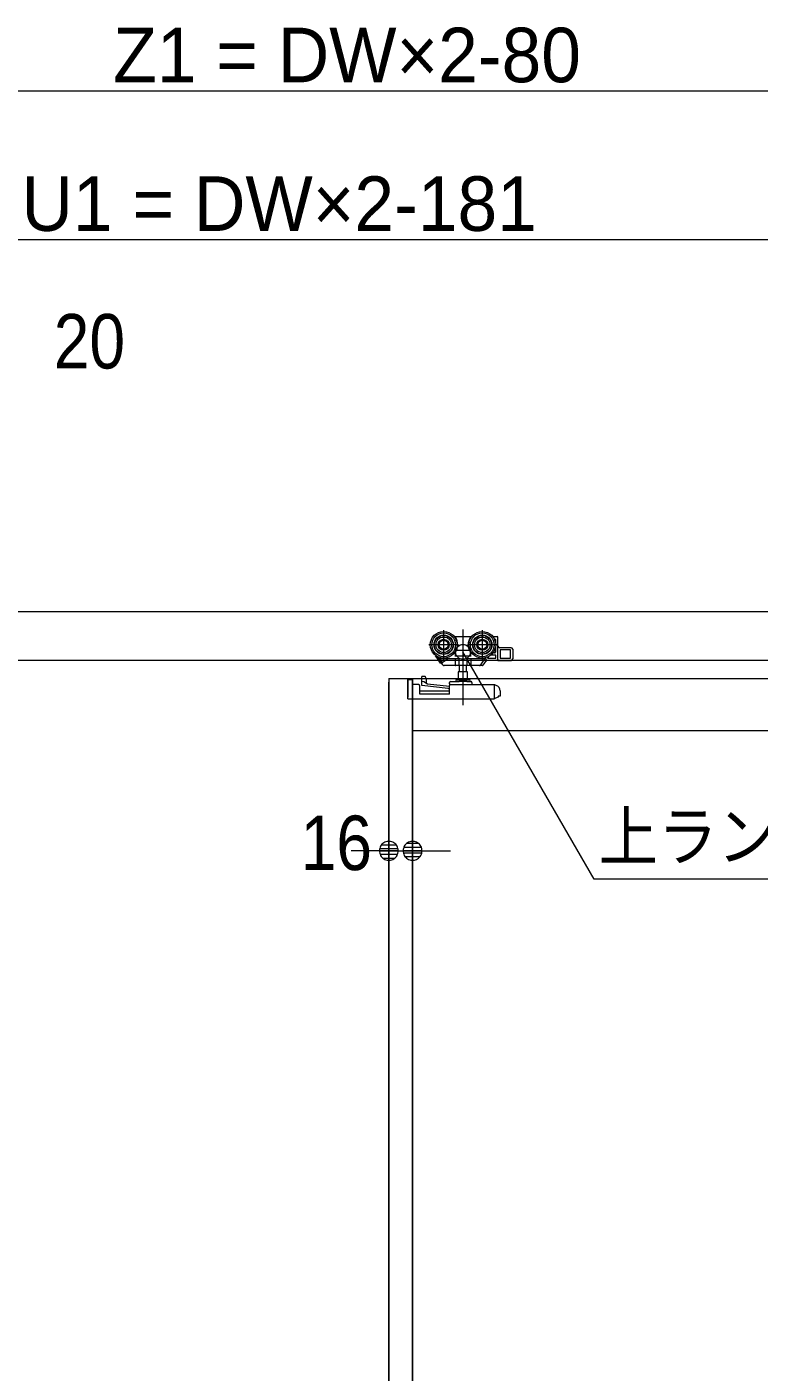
# Model space of a CAD drawing. Units: millimetres, scale not verified. Extents: x -6062 to 6062, y -3045 to 3045.
# Drawn here: x -4647 to -4154, y -162 to 743 of the extents above; entities that cross this region are included whole.
import ezdxf
from ezdxf.enums import TextEntityAlignment as Align

# ---------------------------------------------------------------- set-up
doc = ezdxf.new("R2010")
doc.units = ezdxf.units.MM
doc.header["$LTSCALE"] = 20
for name, color, linetype, lineweight in [('0-0_2寸法-1', 7, 'Continuous', 9), ('0-1_0', 7, 'Continuous', 9), ('0-2_2寸法-3', 7, 'Continuous', 9), ('0-3_3一般', 7, 'Continuous', 9), ('0-5_2寸法-2', 7, 'Continuous', 9)]:
    doc.layers.add(name, color=color, linetype=linetype, lineweight=lineweight)
doc.styles.add('ＭＳ ゴシック', font='')
doc.styles.add('ＭＳ Ｐゴシック', font='')
doc.styles.get('ＭＳ ゴシック').set_extended_font_data('MS Gothic')
doc.styles.get('ＭＳ Ｐゴシック').set_extended_font_data('MS PGothic')

# ---------------------------------------------------------------- blocks, each defined once
blk = doc.blocks.new('_Dot')
at = {"layer": '0-1_0'}
for p, q in [((-10, 0), (-20, 0)), ((9.78, 2), (-9.78, 2)), ((7.99, 6), (-7.99, 6)), ((9.16, -3.98), (-9.16, -3.98)), ((6, -7.98), (-6, -7.98))]:
    blk.add_line(p, q, dxfattribs=at)
for points in [[(10, 0), (9.92, 1.25), (9.69, 2.49), (9.3, 3.68), (8.76, 4.82), (8.09, 5.88), (7.29, 6.85), (6.37, 7.71), (5.36, 8.44), (4.26, 9.05), (3.09, 9.51), (1.87, 9.82), (0.63, 9.98), (-0.63, 9.98), (-1.87, 9.82), (-3.09, 9.51), (-4.26, 9.05), (-5.36, 8.44), (-6.37, 7.71), (-7.29, 6.85), (-8.09, 5.88), (-8.76, 4.82), (-9.3, 3.68), (-9.69, 2.49), (-9.92, 1.25), (-10, 0), (0, 0)], [(-10, 0), (-9.92, -1.25), (-9.69, -2.49), (-9.3, -3.68), (-8.76, -4.82), (-8.09, -5.88), (-7.29, -6.85), (-6.37, -7.71), (-5.36, -8.44), (-4.26, -9.05), (-3.09, -9.51), (-1.87, -9.82), (-0.63, -9.98), (0.63, -9.98), (1.87, -9.82), (3.09, -9.51), (4.26, -9.05), (5.36, -8.44), (6.37, -7.71), (7.29, -6.85), (8.09, -5.88), (8.76, -4.82), (9.3, -3.68), (9.69, -2.49), (9.92, -1.25), (10, 0), (0, 0)]]:
    blk.add_lwpolyline(points, close=True, dxfattribs=at)
blk = doc.blocks.new('グループ-135')
at = {"layer": '0-3_3一般'}
for p, q in [((-75990, 7000), (19030, 7000)), ((-51582, 6750), (-51582, 6354)), ((-51322, 6758.4), (-51322, 5738.4)), ((-51062, 6750), (-51062, 6354)), ((-51384, 6552), (-51780, 6552)), ((-51439.5, 6662), (-51422, 6662)), ((-51422, 6662), (-51222, 6662)), ((-51422, 6659.3), (-51422, 6662)), ((-51422, 6654.4), (-51422, 6659.3)), ((-51422, 6634.4), (-51422, 6654.4)), ((-50864, 6552), (-51260, 6552)), ((-51222, 6662), (-51204.5, 6662)), ((-51222, 6662), (-51222, 6659.3)), ((-51222, 6659.3), (-51222, 6654.4)), ((-51222, 6654.4), (-51222, 6634.4)), ((-50919.5, 6662), (-50862, 6662)), ((-50900.8, 6632), (-50894, 6632)), ((-50884, 6622), (-50884, 6578.7)), ((-50884, 6525.2), (-50884, 6452)), ((-50852, 6352), (-50852, 6652)), ((19030, 6340), (-75990, 6340)), ((-51687.5, 6406.1), (-51691, 6403.9)), ((-51648.8, 6366.5), (-51665.8, 6392.7)), ((-51394, 6362), (-51640.4, 6362)), ((-51634, 6362), (-51600.8, 6310.9)), ((-51522.2, 6362), (-51600.8, 6310.9)), ((-51431.8, 6452.4), (-51432, 6452.5)), ((-51422, 6398), (-51432, 6398)), ((-51425.9, 6362), (-51425.9, 6282)), ((-51422, 6398), (-51422, 6449.5)), ((-51393.5, 6362), (-51394, 6362)), ((-51378.2, 6372), (-51378.2, 6282)), ((-51265.8, 6282), (-51265.8, 6372)), ((-51265.7, 6371.5), (-51265.8, 6372)), ((-51039.3, 6362), (-51250, 6362)), ((-51222, 6449.5), (-51222, 6398)), ((-51218.1, 6362), (-51218.1, 6282)), ((-51212.2, 6452.4), (-51212, 6452.5)), ((-51033.9, 6362), (-51085.8, 6282)), ((-51011.1, 6342), (-51053.6, 6276.5)), ((-51033.9, 6362), (-51027.4, 6372)), ((-51011.1, 6362), (-51033.9, 6362)), ((-51024.9, 6375.8), (-51027.4, 6372)), ((-51001.1, 6342), (-51023, 6342)), ((-51011.1, 6352), (-51011.1, 6362)), ((-50978.2, 6392.7), (-50991.6, 6372)), ((-50991.6, 6372), (-50882, 6372)), ((-50882, 6412), (-50948.9, 6412)), ((-50894, 6442), (-50919.5, 6442)), ((-50882, 6372), (-50882, 6412)), ((-50852, 6342), (-50672, 6342)), ((-50672, 6512), (-50832, 6512)), ((-50822, 6482), (-50822, 6372)), ((-50682, 6482), (-50822, 6482)), ((-50822, 6372), (-50682, 6372)), ((-50818.4, 6372), (-50818.4, 6482)), ((-50682, 6372), (-50682, 6482)), ((-50652, 6492), (-50652, 6362)), ((-51625.6, 6303.3), (-51613, 6311.4)), ((-51601.2, 6311.1), (-51600.8, 6310.9)), ((-51420, 6272), (-51576.6, 6272)), ((-51420.3, 6272), (-51420, 6272)), ((-51375.7, 6272), (-51420, 6272)), ((-51259, 6190), (-51385, 6190)), ((-51385, 6190), (-51385, 6080)), ((-51375.9, 6272.1), (-51375.7, 6272)), ((-51371.5, 6272), (-51371.5, 6190)), ((-51272.5, 6190), (-51272.5, 6272)), ((-51268.1, 6272.1), (-51268.3, 6272)), ((-51259, 6080), (-51259, 6190)), ((-51097.8, 6272), (-51224, 6272)), ((-51223.7, 6272), (-51224, 6272)), ((-51097.8, 6272), (-51092.3, 6272)), ((-51092.3, 6272), (-51085.8, 6282)), ((-51062, 6272), (-51092.3, 6272)), ((-52320, 6100), (-52320, -40000)), ((-52320, 6100), (-28348.9, 6100)), ((-52320, -39740), (-52320, 6050)), ((-52064, 6084), (-52062, 6084)), ((-52064, 6074), (-52064, 6084)), ((-52064, 6074), (-52064, 5860)), ((-52062, 6086), (-52002, 6086)), ((-52062, 5826), (-52062, 6086)), ((-52000, 6100), (-52000, -40000)), ((-52000, -39740), (-52000, 6050)), ((-51902, 5888), (-51902, 5996)), ((-51878, 6122.8), (-51878, 6124.4)), ((-51878, 6124.4), (-51878, 6124.4)), ((-51878, 6116), (-51878, 6122.8)), ((-51878, 6062.3), (-51878, 6116)), ((-51878, 6062.3), (-51848, 6059.1)), ((-51878, 6002), (-51878, 6062.3)), ((-51519.9, 5963.7), (-51878, 6002)), ((-51838, 6124.7), (-51877.6, 6124.7)), ((-51848, 6059.1), (-51798, 6027.6)), ((-51837.6, 6124.7), (-51838, 6124.7)), ((-51825.4, 6118.6), (-51825.7, 6119.2)), ((-51818, 6092), (-51818, 6040.2)), ((-51798, 6027.6), (-51502, 5996)), ((-51502, 6026), (-51502, 6046)), ((-51502, 6026), (-51502, 6006)), ((-51502, 5888), (-51502, 6006)), ((-51492, 6056), (-51375.3, 6056)), ((-51492, 6016), (-50903.8, 6016)), ((-51410, 6080), (-51234, 6080)), ((-51268.7, 6056), (-51375.3, 6056)), ((-51268.7, 6056), (-51212, 6056)), ((-51202, 6046), (-51202, 6026)), ((-50902, 6006.3), (-50902, 6006)), ((-50902, 6006), (-50902, 5826)), ((-50900.3, 6015.3), (-50892.5, 6012.4)), ((-50882.6, 6008.7), (-50892.5, 6012.4)), ((-50882.6, 6008.7), (-50873.9, 6005.4)), ((-52062, 5826), (-50902, 5826)), ((-51502, 5926), (-51902, 5926)), ((-51502, 5888), (-51902, 5888)), ((-50902, 5826), (-50882.6, 5833.3)), ((-50847.4, 5846.5), (-50882.6, 5833.3)), ((-50822, 5860), (-50847.4, 5860)), ((-50847.4, 5860), (-50847.4, 5846.5)), ((-50822, 5930.5), (-50822, 5860)), ((-52000, 5400), (-28640, 5400))]:
    blk.add_line(p, q, dxfattribs=at)
for points in [[(-51625.6, 6303.3), (-51675.5, 6380.1), (-51691, 6403.9)], [(-51593.3, 6281.1), (-51611.7, 6309.4), (-51648.8, 6366.5)], [(-51422, 6449.5), (-51422.3, 6449.6), (-51422.5, 6449.7), (-51422.8, 6449.7), (-51423, 6449.8), (-51423.3, 6449.9), (-51423.5, 6449.9), (-51423.8, 6450), (-51424, 6450.1), (-51424.3, 6450.2), (-51424.5, 6450.2), (-51424.8, 6450.3), (-51425, 6450.4), (-51425.3, 6450.5), (-51425.5, 6450.5), (-51425.8, 6450.6), (-51426, 6450.7), (-51426.3, 6450.8), (-51426.5, 6450.8), (-51426.8, 6450.9), (-51427, 6451), (-51427.3, 6451.1), (-51427.5, 6451.1), (-51427.8, 6451.2), (-51428, 6451.3), (-51428.3, 6451.4), (-51428.5, 6451.4), (-51428.8, 6451.5), (-51429, 6451.6), (-51429.3, 6451.7), (-51429.5, 6451.7), (-51429.8, 6451.8), (-51430, 6451.9), (-51430.3, 6452), (-51430.5, 6452), (-51430.8, 6452.1), (-51431, 6452.2), (-51431.3, 6452.3), (-51431.5, 6452.3), (-51431.8, 6452.4)], [(-51212, 6398), (-51222, 6398), (-51422, 6398)], [(-51378.2, 6372), (-51378.3, 6371.5), (-51378.4, 6371), (-51378.5, 6370.5), (-51378.6, 6370.1), (-51378.8, 6369.6), (-51378.9, 6369.2), (-51379.1, 6368.8), (-51379.3, 6368.4), (-51379.6, 6368), (-51379.8, 6367.6), (-51380.1, 6367.2), (-51380.4, 6366.9), (-51380.8, 6366.5), (-51381.1, 6366.2), (-51381.5, 6365.9), (-51381.9, 6365.6), (-51382.4, 6365.3), (-51382.8, 6365), (-51383.3, 6364.8), (-51383.8, 6364.5), (-51384.3, 6364.3), (-51384.8, 6364.1), (-51385.3, 6363.9), (-51385.9, 6363.7), (-51386.4, 6363.5), (-51386.9, 6363.3), (-51387.4, 6363.1), (-51387.9, 6363), (-51388.4, 6362.8), (-51388.9, 6362.7), (-51389.4, 6362.6), (-51389.9, 6362.5), (-51390.4, 6362.4), (-51391, 6362.3), (-51391.5, 6362.2), (-51392, 6362.1), (-51392.5, 6362.1), (-51393, 6362), (-51393.5, 6362)], [(-51250, 6362), (-51250.5, 6362), (-51251, 6362), (-51251.5, 6362.1), (-51252, 6362.1), (-51252.5, 6362.2), (-51253, 6362.3), (-51253.6, 6362.4), (-51254.1, 6362.5), (-51254.6, 6362.6), (-51255.1, 6362.7), (-51255.6, 6362.8), (-51256.1, 6363), (-51256.6, 6363.1), (-51257.1, 6363.3), (-51257.6, 6363.5), (-51258.1, 6363.7), (-51258.7, 6363.9), (-51259.2, 6364.1), (-51259.7, 6364.3), (-51260.2, 6364.5), (-51260.7, 6364.8), (-51261.2, 6365), (-51261.6, 6365.3), (-51262.1, 6365.6), (-51262.5, 6365.9), (-51262.9, 6366.2), (-51263.2, 6366.5), (-51263.6, 6366.9), (-51263.9, 6367.2), (-51264.2, 6367.6), (-51264.4, 6368), (-51264.7, 6368.4), (-51264.9, 6368.8), (-51265.1, 6369.2), (-51265.2, 6369.6), (-51265.4, 6370.1), (-51265.5, 6370.5), (-51265.6, 6371), (-51265.7, 6371.5)], [(-51222, 6449.5), (-51221.7, 6449.6), (-51221.5, 6449.7), (-51221.2, 6449.7), (-51221, 6449.8), (-51220.7, 6449.9), (-51220.5, 6449.9), (-51220.2, 6450), (-51220, 6450.1), (-51219.7, 6450.2), (-51219.5, 6450.2), (-51219.2, 6450.3), (-51219, 6450.4), (-51218.7, 6450.5), (-51218.5, 6450.5), (-51218.2, 6450.6), (-51218, 6450.7), (-51217.7, 6450.8), (-51217.5, 6450.8), (-51217.2, 6450.9), (-51217, 6451), (-51216.7, 6451.1), (-51216.5, 6451.1), (-51216.2, 6451.2), (-51216, 6451.3), (-51215.7, 6451.4), (-51215.5, 6451.4), (-51215.2, 6451.5), (-51215, 6451.6), (-51214.7, 6451.7), (-51214.5, 6451.7), (-51214.2, 6451.8), (-51214, 6451.9), (-51213.7, 6452), (-51213.5, 6452), (-51213.2, 6452.1), (-51213, 6452.2), (-51212.7, 6452.3), (-51212.5, 6452.3), (-51212.2, 6452.4)], [(-50852, 6352), (-50852, 6342), (-51001.1, 6342)], [(-51611.7, 6309.4), (-51611.9, 6309.7), (-51612, 6310), (-51612.1, 6310.2), (-51612.2, 6310.5), (-51612.2, 6310.7), (-51612.2, 6311), (-51612.2, 6311.2), (-51612.2, 6311.4), (-51612.1, 6311.5), (-51612, 6311.7), (-51611.8, 6311.8), (-51611.6, 6312), (-51611.4, 6312.1), (-51611.1, 6312.2), (-51610.8, 6312.2), (-51610.5, 6312.3), (-51610.2, 6312.3), (-51609.8, 6312.4), (-51609.4, 6312.4), (-51608.9, 6312.4), (-51608.5, 6312.3), (-51608, 6312.3), (-51607.5, 6312.3), (-51607.1, 6312.2), (-51606.7, 6312.2), (-51606.2, 6312.1), (-51605.8, 6312.1), (-51605.4, 6312), (-51605, 6312), (-51604.6, 6311.9), (-51604.2, 6311.8), (-51603.8, 6311.8), (-51603.4, 6311.7), (-51603, 6311.6), (-51602.6, 6311.5), (-51602.2, 6311.4), (-51601.9, 6311.3), (-51601.5, 6311.2), (-51601.2, 6311.1)], [(-51425.9, 6282), (-51425.9, 6281.7), (-51425.9, 6281.3), (-51425.8, 6281), (-51425.8, 6280.7), (-51425.7, 6280.4), (-51425.7, 6280.1), (-51425.6, 6279.8), (-51425.6, 6279.4), (-51425.5, 6279.1), (-51425.4, 6278.8), (-51425.4, 6278.5), (-51425.3, 6278.2), (-51425.2, 6277.9), (-51425.1, 6277.6), (-51425, 6277.3), (-51424.9, 6276.9), (-51424.8, 6276.6), (-51424.7, 6276.3), (-51424.6, 6276), (-51424.4, 6275.7), (-51424.3, 6275.4), (-51424.2, 6275.1), (-51424, 6274.8), (-51423.8, 6274.6), (-51423.7, 6274.3), (-51423.5, 6274.1), (-51423.3, 6273.8), (-51423.1, 6273.6), (-51422.9, 6273.4), (-51422.7, 6273.2), (-51422.5, 6273), (-51422.2, 6272.9), (-51422, 6272.7), (-51421.7, 6272.6), (-51421.5, 6272.4), (-51421.2, 6272.3), (-51420.9, 6272.2), (-51420.6, 6272.1), (-51420.3, 6272)], [(-51378.2, 6282), (-51378.2, 6281.7), (-51378.2, 6281.4), (-51378.2, 6281.2), (-51378.2, 6280.9), (-51378.2, 6280.6), (-51378.2, 6280.3), (-51378.2, 6280.1), (-51378.2, 6279.8), (-51378.2, 6279.5), (-51378.2, 6279.2), (-51378.2, 6278.9), (-51378.2, 6278.7), (-51378.2, 6278.4), (-51378.2, 6278.1), (-51378.1, 6277.8), (-51378.1, 6277.5), (-51378.1, 6277.2), (-51378.1, 6276.9), (-51378.1, 6276.7), (-51378.1, 6276.4), (-51378.1, 6276.1), (-51378.1, 6275.8), (-51378, 6275.5), (-51378, 6275.3), (-51377.9, 6275), (-51377.9, 6274.7), (-51377.8, 6274.5), (-51377.7, 6274.3), (-51377.6, 6274), (-51377.5, 6273.8), (-51377.3, 6273.6), (-51377.2, 6273.4), (-51377, 6273.2), (-51376.9, 6273), (-51376.7, 6272.8), (-51376.5, 6272.6), (-51376.3, 6272.4), (-51376.1, 6272.3), (-51375.9, 6272.1)], [(-51224, 6272), (-51268.3, 6272), (-51375.7, 6272)], [(-51265.8, 6282), (-51265.8, 6281.7), (-51265.8, 6281.4), (-51265.8, 6281.2), (-51265.8, 6280.9), (-51265.8, 6280.6), (-51265.8, 6280.3), (-51265.8, 6280.1), (-51265.8, 6279.8), (-51265.8, 6279.5), (-51265.8, 6279.2), (-51265.8, 6278.9), (-51265.8, 6278.7), (-51265.8, 6278.4), (-51265.8, 6278.1), (-51265.9, 6277.8), (-51265.9, 6277.5), (-51265.9, 6277.2), (-51265.9, 6276.9), (-51265.9, 6276.7), (-51265.9, 6276.4), (-51265.9, 6276.1), (-51265.9, 6275.8), (-51266, 6275.5), (-51266, 6275.3), (-51266.1, 6275), (-51266.1, 6274.7), (-51266.2, 6274.5), (-51266.3, 6274.3), (-51266.4, 6274), (-51266.5, 6273.8), (-51266.7, 6273.6), (-51266.8, 6273.4), (-51267, 6273.2), (-51267.1, 6273), (-51267.3, 6272.8), (-51267.5, 6272.6), (-51267.7, 6272.4), (-51267.9, 6272.3), (-51268.1, 6272.1)], [(-51218.1, 6282), (-51218.1, 6281.7), (-51218.1, 6281.3), (-51218.2, 6281), (-51218.2, 6280.7), (-51218.3, 6280.4), (-51218.3, 6280.1), (-51218.4, 6279.8), (-51218.4, 6279.4), (-51218.5, 6279.1), (-51218.6, 6278.8), (-51218.6, 6278.5), (-51218.7, 6278.2), (-51218.8, 6277.9), (-51218.9, 6277.6), (-51219, 6277.3), (-51219.1, 6276.9), (-51219.2, 6276.6), (-51219.3, 6276.3), (-51219.4, 6276), (-51219.6, 6275.7), (-51219.7, 6275.4), (-51219.8, 6275.1), (-51220, 6274.8), (-51220.2, 6274.6), (-51220.3, 6274.3), (-51220.5, 6274.1), (-51220.7, 6273.8), (-51220.9, 6273.6), (-51221.1, 6273.4), (-51221.3, 6273.2), (-51221.5, 6273), (-51221.8, 6272.9), (-51222, 6272.7), (-51222.3, 6272.6), (-51222.5, 6272.4), (-51222.8, 6272.3), (-51223.1, 6272.2), (-51223.4, 6272.1), (-51223.7, 6272)], [(-51922, 6016), (-52002, 6016), (-52002, 6086)], [(-51877.6, 6124.7), (-51877.7, 6124.7), (-51877.7, 6124.7), (-51877.7, 6124.7), (-51877.7, 6124.7), (-51877.7, 6124.7), (-51877.7, 6124.7), (-51877.7, 6124.7), (-51877.7, 6124.7), (-51877.8, 6124.7), (-51877.8, 6124.7), (-51877.8, 6124.7), (-51877.8, 6124.6), (-51877.8, 6124.6), (-51877.8, 6124.6), (-51877.8, 6124.6), (-51877.8, 6124.6), (-51877.8, 6124.6), (-51877.9, 6124.6), (-51877.9, 6124.6), (-51877.9, 6124.6), (-51877.9, 6124.6), (-51877.9, 6124.6), (-51877.9, 6124.6), (-51877.9, 6124.6), (-51877.9, 6124.6), (-51877.9, 6124.5), (-51877.9, 6124.5), (-51877.9, 6124.5), (-51878, 6124.5), (-51878, 6124.5), (-51878, 6124.5), (-51878, 6124.5), (-51878, 6124.5), (-51878, 6124.5), (-51878, 6124.4), (-51878, 6124.4), (-51878, 6124.4), (-51878, 6124.4), (-51878, 6124.4)], [(-51825.8, 6119.2), (-51825.9, 6119.5), (-51826.1, 6119.8), (-51826.3, 6120.1), (-51826.5, 6120.4), (-51826.7, 6120.6), (-51826.9, 6120.9), (-51827.1, 6121.1), (-51827.3, 6121.4), (-51827.6, 6121.6), (-51827.8, 6121.8), (-51828.1, 6122), (-51828.3, 6122.2), (-51828.6, 6122.4), (-51828.9, 6122.6), (-51829.2, 6122.8), (-51829.5, 6122.9), (-51829.9, 6123.1), (-51830.2, 6123.2), (-51830.5, 6123.3), (-51830.9, 6123.4), (-51831.3, 6123.5), (-51831.6, 6123.6), (-51832, 6123.7), (-51832.3, 6123.8), (-51832.7, 6123.9), (-51833, 6124), (-51833.4, 6124.1), (-51833.8, 6124.2), (-51834.1, 6124.2), (-51834.5, 6124.3), (-51834.8, 6124.3), (-51835.2, 6124.4), (-51835.5, 6124.5), (-51835.9, 6124.5), (-51836.2, 6124.5), (-51836.6, 6124.6), (-51836.9, 6124.6), (-51837.3, 6124.6), (-51837.6, 6124.7)], [(-51818.1, 6092.1), (-51818.1, 6092.8), (-51818.2, 6093.5), (-51818.2, 6094.2), (-51818.2, 6094.9), (-51818.3, 6095.6), (-51818.3, 6096.3), (-51818.4, 6097), (-51818.4, 6097.8), (-51818.5, 6098.5), (-51818.6, 6099.2), (-51818.7, 6099.9), (-51818.8, 6100.6), (-51819, 6101.3), (-51819.1, 6102), (-51819.3, 6102.7), (-51819.4, 6103.4), (-51819.6, 6104), (-51819.8, 6104.7), (-51819.9, 6105.4), (-51820.1, 6106.1), (-51820.3, 6106.8), (-51820.6, 6107.5), (-51820.8, 6108.2), (-51821, 6108.9), (-51821.3, 6109.5), (-51821.5, 6110.2), (-51821.7, 6110.9), (-51822, 6111.5), (-51822.3, 6112.2), (-51822.6, 6112.8), (-51822.8, 6113.5), (-51823.1, 6114.1), (-51823.4, 6114.8), (-51823.7, 6115.4), (-51824.1, 6116.1), (-51824.4, 6116.7), (-51824.7, 6117.3), (-51825, 6118), (-51825.4, 6118.6)], [(-50892.5, 6012.4), (-50892.8, 6012.3), (-50893.1, 6012.2), (-50893.4, 6012.1), (-50893.7, 6012), (-50894, 6012), (-50894.3, 6011.8), (-50894.6, 6011.7), (-50894.9, 6011.6), (-50895.2, 6011.5), (-50895.5, 6011.4), (-50895.8, 6011.3), (-50896.1, 6011.2), (-50896.4, 6011.1), (-50896.7, 6011), (-50897, 6010.9), (-50897.3, 6010.7), (-50897.6, 6010.6), (-50897.9, 6010.5), (-50898.2, 6010.4), (-50898.5, 6010.2), (-50898.8, 6010.1), (-50899.1, 6010), (-50899.4, 6009.8), (-50899.6, 6009.7), (-50899.9, 6009.5), (-50900.1, 6009.3), (-50900.4, 6009.2), (-50900.6, 6009), (-50900.8, 6008.8), (-50900.9, 6008.5), (-50901.1, 6008.3), (-50901.3, 6008.1), (-50901.4, 6007.9), (-50901.5, 6007.6), (-50901.6, 6007.4), (-50901.7, 6007.1), (-50901.8, 6006.8), (-50901.9, 6006.6), (-50902, 6006.3)], [(-52064, 5860), (-52063.4, 5853.7), (-52062, 5848.8)]]:
    blk.add_lwpolyline(points, dxfattribs=at)
for centre, radius in [((-51582, 6552), 180), ((-51582, 6552), 160), ((-51062, 6552), 180), ((-51062, 6552), 160), ((-51582, 6552), 130), ((-51582, 6552), 126), ((-51582, 6552), 104), ((-51582, 6552), 74), ((-51582, 6552), 60), ((-51062, 6552), 130), ((-51062, 6552), 126), ((-51062, 6552), 104), ((-51062, 6552), 74), ((-51062, 6552), 60)]:
    blk.add_circle(centre, radius, dxfattribs=at)
for centre, radius, start, end in [((-51582, 6552), 190, 327.3631, 32.6369), ((-51062, 6552), 190, 147.3631, 212.6369), ((-50894, 6622), 10, 0, 90), ((-50862, 6652), 10, 0, 90), ((-50832, 6532), 20, 180, 270), ((-51640.4, 6372), 10, 213, 270), ((-51039.3, 6372), 10, 270, 327), ((-51001.1, 6352), 10, 180, 270), ((-50904, 6462), 20, 270, 0), ((-50894, 6452), 10, 270, 0), ((-50672, 6492), 20, 0, 90), ((-50672, 6362), 20, 270, 0), ((-51576.6, 6292), 20, 213, 270), ((-51097.8, 6282), 10, 270, 327), ((-51062, 6282), 10, 270, 327), ((-51922, 5996), 20, 0, 90), ((-51492, 6046), 10, 90, 180), ((-51492, 6006), 10, 90, 180), ((-51410, 6068), 12, 90, 180), ((-51410, 6068), 12, 180, 270), ((-51234, 6068), 12, 0, 90), ((-51234, 6068), 12, 270, 0), ((-51212, 6046), 10, 0, 90), ((-51192, 6026), 10, 180, 270), ((-50903.8, 6006), 10, 69.44395, 90), ((-50902, 5930.5), 80, 0, 69.44395), ((-51522, 5943.8), 20, 0, 83.89836)]:
    blk.add_arc(centre, radius, start, end, dxfattribs=at)
blk = doc.blocks.new('グループ-136')
at = {"layer": '0-3_3一般'}
blk.add_line((-77696.5, 7000), (20903.5, 7000), dxfattribs=at)
blk = doc.blocks.new('グループ-137')
at = {"layer": '0-3_3一般'}
for name in ['グループ-136', 'グループ-135']:
    blk.add_blockref(name, (0, 0), dxfattribs=at)

msp = doc.modelspace()

# ---------------------------------------------------------------- linework, layer by layer
at = {"layer": '0-0_2寸法-1'}
for p, q in [((-3280.21, 700), (-5574.79, 700)), ((-3381.21, 600), (-5574.79, 600))]:
    msp.add_line(p, q, dxfattribs=at)
at = {"layer": '0-2_2寸法-3'}
for p, q in [((-4353.43, 327.83), (-4353.77, 327.83)), ((-4353.43, 327.83), (-4353.77, 327.83)), ((-4348.71, 323.83), (-4358.49, 323.83)), ((-4349.6, 319.83), (-4357.6, 319.83))]:
    msp.add_line(p, q, dxfattribs=at)
msp.add_lwpolyline([(-4039.44, 170), (-4265.36, 170), (-4353.6, 322.84)], dxfattribs=at)
msp.add_circle((-4353.6, 322.84), 5.01, dxfattribs=at)
msp.add_circle((-4353.6, 322.84), 5.01, dxfattribs=at)
at = {"layer": '0-5_2寸法-2'}
for p, q in [((-4403.5, 209), (-4403.3, 209)), ((-4387.5, 209), (-4387.3, 209)), ((-4416.21, 189), (-4428.92, 189)), ((-4403.5, 189), (-4387.5, 189)), ((-4374.79, 189), (-4362.08, 189))]:
    msp.add_line(p, q, dxfattribs=at)

# ---------------------------------------------------------------- block references
at = {"layer": '0-3_3一般', "xscale": 0.05, "yscale": 0.05}
msp.add_blockref('グループ-137', (-1787.5, 0), dxfattribs=at)
at = {"layer": '0-5_2寸法-2', "xscale": 0.6356201, "yscale": 0.6356201}
msp.add_blockref('_Dot', (-4403.5, 189), dxfattribs=at)
at = {"layer": '0-5_2寸法-2', "xscale": 0.6356201, "yscale": 0.6356201, "rotation": 180}
msp.add_blockref('_Dot', (-4387.5, 189), dxfattribs=at)

# ---------------------------------------------------------------- texts
at = {"layer": '0-0_2寸法-1', "style": 'ＭＳ Ｐゴシック'}
for s, p in [('Z1 = DW×2-80', (-4588.99, 695.04)), ('U1 = DW×2-181', (-4650.7, 595.04))]:
    msp.add_text(s, height=36.69, dxfattribs=at).set_placement(p, align=Align.BOTTOM_LEFT)
at = {"layer": '0-2_2寸法-3', "style": 'ＭＳ ゴシック', "width": 0.9}
msp.add_text('上ランナー', height=32.55, dxfattribs=at).set_placement((-4262.33, 172.77), align=Align.BOTTOM_LEFT)
at = {"layer": '0-5_2寸法-2', "style": 'ＭＳ Ｐゴシック', "width": 0.9}
for s, p in [('20', (-4628.98, 502.48)), ('16', (-4462.83, 165.03))]:
    msp.add_text(s, height=36.66, dxfattribs=at).set_placement(p, align=Align.BOTTOM_LEFT)

doc.saveas('drawing.dxf')
